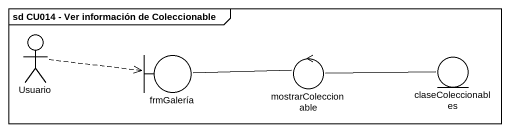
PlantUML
@startuml
mainframe sd CU014 - Ver información de Coleccionable
actor Usuario
boundary frmGalería
control mostrarColeccionable
entity claseColeccionables
Usuario .right.> frmGalería
frmGalería -right- mostrarColeccionable
mostrarColeccionable -right- claseColeccionables
@enduml
